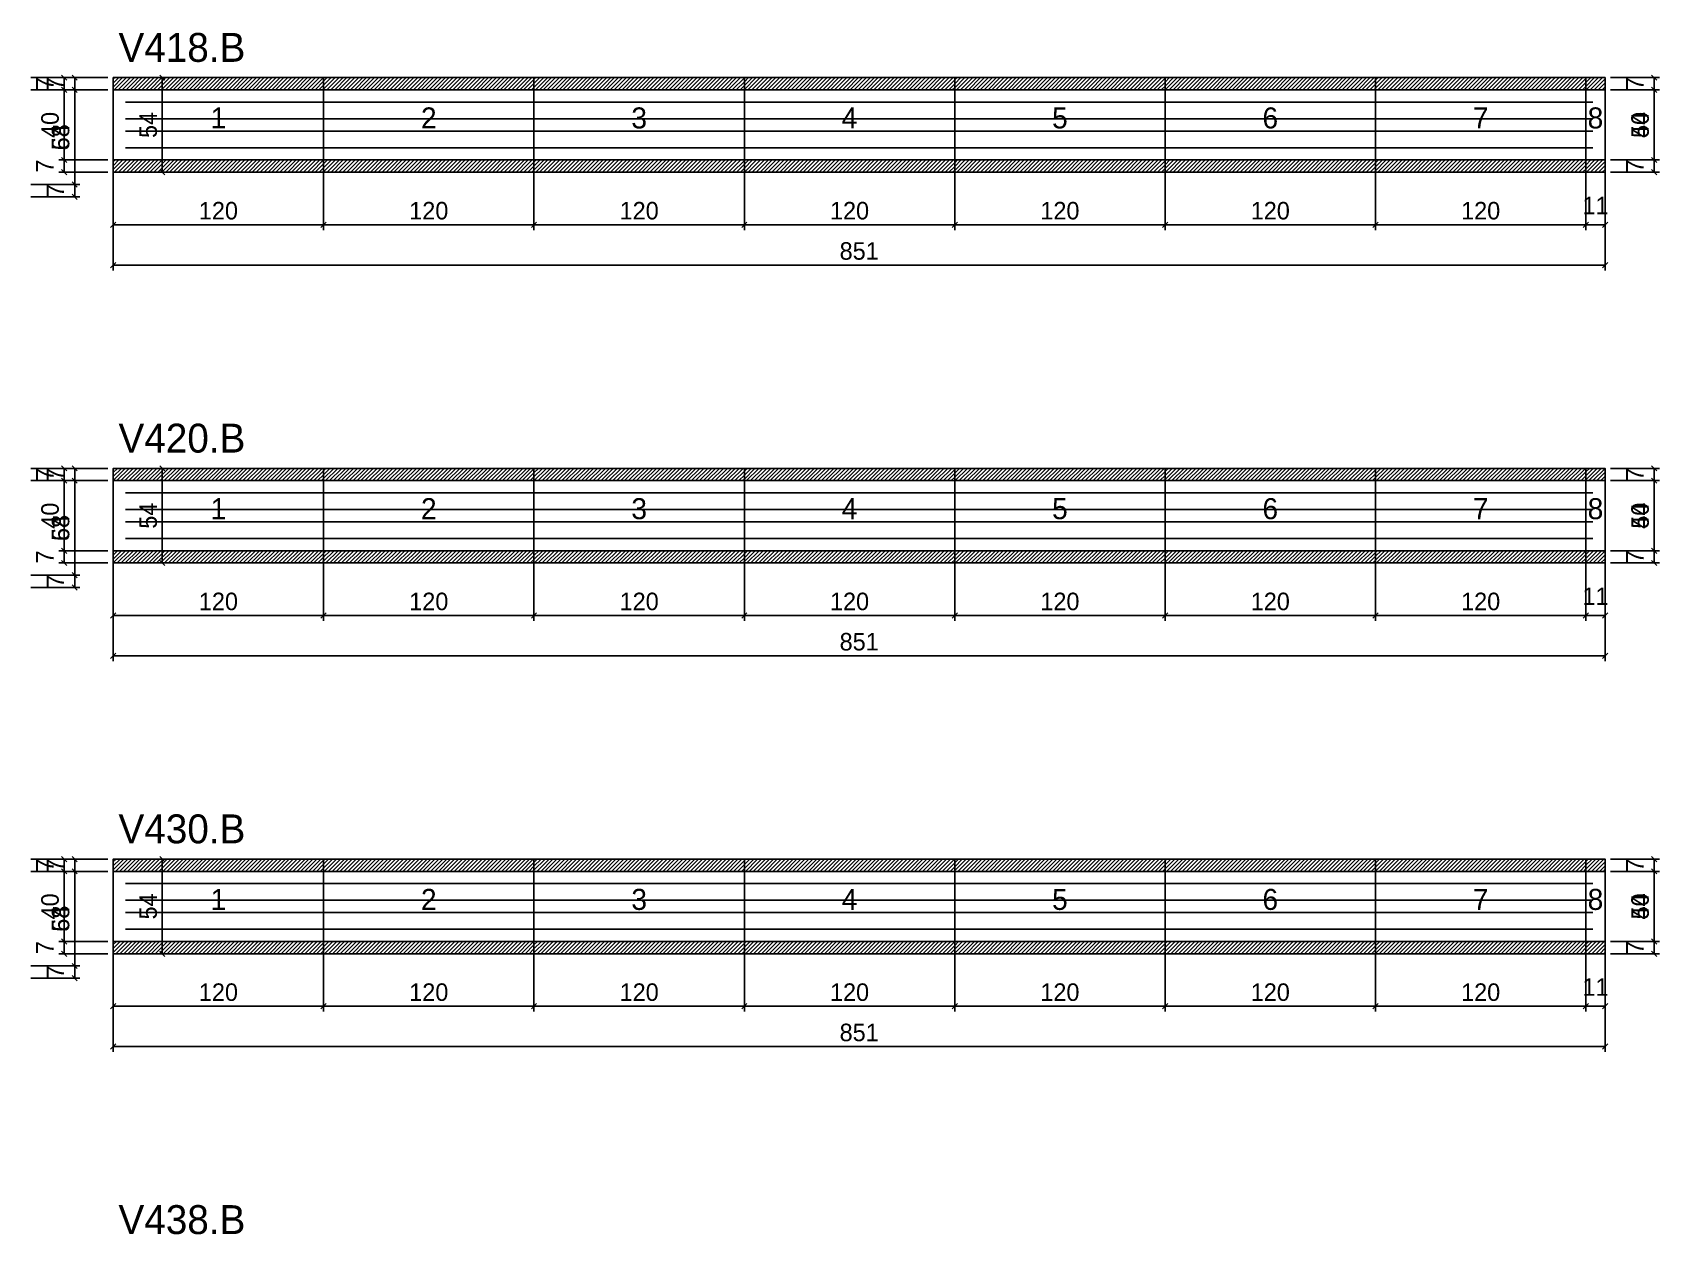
# Model space of a CAD drawing. Extents: x -10500 to 3070, y -11287 to 1250.
# Drawn here: x 1052 to 1980, y -1099 to -413 of the extents above; entities that cross this region are included whole.
import ezdxf
from ezdxf.enums import TextEntityAlignment as Align

# ---------------------------------------------------------------- set-up
doc = ezdxf.new("R2010")
doc.units = 0
for name, color, linetype in [('5', 5, 'Continuous'), ('COTA', 241, 'Continuous'), ('NOMENCLATURA', 7, 'Continuous'), ('Painéis', 200, 'Continuous'), ('SARR_2.2x7', 40, 'Continuous'), ('SCO-___-LAJ', 224, 'Continuous')]:
    doc.layers.add(name, color=color, linetype=linetype)
doc.dimstyles.new('PAINEL', dxfattribs={"dimtxt": 10, "dimasz": 3, "dimexe": 3, "dimexo": 3, "dimgap": 3, "dimtad": 1, "dimblk": 'OBLIQUE', "dimblk1": 'OBLIQUE', "dimcen": 2.5, "dimclrd": 4, "dimclre": 4, "dimclrt": 240, "dimazin": 3, "dimtfac": 1, "dimtmove": 0, "dimatfit": 3})

# ---------------------------------------------------------------- blocks, each defined once
blk = doc.blocks.new('_OBLIQUE')
at = {"color": 0, "linetype": 'BYBLOCK'}
blk.add_line((-0.5, -0.5), (0.5, 0.5), dxfattribs=at)

msp = doc.modelspace()

# ---------------------------------------------------------------- hatches: boundary and pattern name
at = {"layer": 'COTA'}
h = msp.add_hatch(dxfattribs=at)
h.set_pattern_fill('ANSI31', scale=0.5)
h.paths.add_polyline_path([(1098, -446), (1218, -446), (1218, -439), (1098, -439)])
h = msp.add_hatch(dxfattribs=at)
h.set_pattern_fill('ANSI31', scale=0.5)
h.paths.add_polyline_path([(1218, -446), (1338, -446), (1338, -439), (1218, -439)])
h = msp.add_hatch(dxfattribs=at)
h.set_pattern_fill('ANSI31', scale=0.5)
h.paths.add_polyline_path([(1338, -446), (1458, -446), (1458, -439), (1338, -439)])
h = msp.add_hatch(dxfattribs=at)
h.set_pattern_fill('ANSI31', scale=0.5)
h.paths.add_polyline_path([(1458, -446), (1578, -446), (1578, -439), (1458, -439)])
h = msp.add_hatch(dxfattribs=at)
h.set_pattern_fill('ANSI31', scale=0.5)
h.paths.add_polyline_path([(1578, -446), (1698, -446), (1698, -439), (1578, -439)])
h = msp.add_hatch(dxfattribs=at)
h.set_pattern_fill('ANSI31', scale=0.5)
h.paths.add_polyline_path([(1698, -446), (1818, -446), (1818, -439), (1698, -439)])
h = msp.add_hatch(dxfattribs=at)
h.set_pattern_fill('ANSI31', scale=0.5)
h.paths.add_polyline_path([(1818, -446), (1938, -446), (1938, -439), (1818, -439)])
h = msp.add_hatch(dxfattribs=at)
h.set_pattern_fill('ANSI31', scale=0.5)
h.paths.add_polyline_path([(1938, -446), (1949, -446), (1949, -439), (1938, -439)])
h = msp.add_hatch(dxfattribs=at)
h.set_pattern_fill('ANSI31', scale=0.5)
h.paths.add_polyline_path([(1098, -493), (1218, -493), (1218, -486), (1098, -486)])
h = msp.add_hatch(dxfattribs=at)
h.set_pattern_fill('ANSI31', scale=0.5)
h.paths.add_polyline_path([(1218, -493), (1338, -493), (1338, -486), (1218, -486)])
h = msp.add_hatch(dxfattribs=at)
h.set_pattern_fill('ANSI31', scale=0.5)
h.paths.add_polyline_path([(1338, -493), (1458, -493), (1458, -486), (1338, -486)])
h = msp.add_hatch(dxfattribs=at)
h.set_pattern_fill('ANSI31', scale=0.5)
h.paths.add_polyline_path([(1458, -493), (1578, -493), (1578, -486), (1458, -486)])
h = msp.add_hatch(dxfattribs=at)
h.set_pattern_fill('ANSI31', scale=0.5)
h.paths.add_polyline_path([(1578, -493), (1698, -493), (1698, -486), (1578, -486)])
h = msp.add_hatch(dxfattribs=at)
h.set_pattern_fill('ANSI31', scale=0.5)
h.paths.add_polyline_path([(1698, -493), (1818, -493), (1818, -486), (1698, -486)])
h = msp.add_hatch(dxfattribs=at)
h.set_pattern_fill('ANSI31', scale=0.5)
h.paths.add_polyline_path([(1818, -493), (1938, -493), (1938, -486), (1818, -486)])
h = msp.add_hatch(dxfattribs=at)
h.set_pattern_fill('ANSI31', scale=0.5)
h.paths.add_polyline_path([(1938, -493), (1949, -493), (1949, -486), (1938, -486)])
h = msp.add_hatch(dxfattribs=at)
h.set_pattern_fill('ANSI31', scale=0.5)
h.paths.add_polyline_path([(1098, -669), (1218, -669), (1218, -662), (1098, -662)])
h = msp.add_hatch(dxfattribs=at)
h.set_pattern_fill('ANSI31', scale=0.5)
h.paths.add_polyline_path([(1218, -669), (1338, -669), (1338, -662), (1218, -662)])
h = msp.add_hatch(dxfattribs=at)
h.set_pattern_fill('ANSI31', scale=0.5)
h.paths.add_polyline_path([(1338, -669), (1458, -669), (1458, -662), (1338, -662)])
h = msp.add_hatch(dxfattribs=at)
h.set_pattern_fill('ANSI31', scale=0.5)
h.paths.add_polyline_path([(1458, -669), (1578, -669), (1578, -662), (1458, -662)])
h = msp.add_hatch(dxfattribs=at)
h.set_pattern_fill('ANSI31', scale=0.5)
h.paths.add_polyline_path([(1578, -669), (1698, -669), (1698, -662), (1578, -662)])
h = msp.add_hatch(dxfattribs=at)
h.set_pattern_fill('ANSI31', scale=0.5)
h.paths.add_polyline_path([(1698, -669), (1818, -669), (1818, -662), (1698, -662)])
h = msp.add_hatch(dxfattribs=at)
h.set_pattern_fill('ANSI31', scale=0.5)
h.paths.add_polyline_path([(1818, -669), (1938, -669), (1938, -662), (1818, -662)])
h = msp.add_hatch(dxfattribs=at)
h.set_pattern_fill('ANSI31', scale=0.5)
h.paths.add_polyline_path([(1938, -669), (1949, -669), (1949, -662), (1938, -662)])
h = msp.add_hatch(dxfattribs=at)
h.set_pattern_fill('ANSI31', scale=0.5)
h.paths.add_polyline_path([(1098, -716), (1218, -716), (1218, -709), (1098, -709)])
h = msp.add_hatch(dxfattribs=at)
h.set_pattern_fill('ANSI31', scale=0.5)
h.paths.add_polyline_path([(1218, -716), (1338, -716), (1338, -709), (1218, -709)])
h = msp.add_hatch(dxfattribs=at)
h.set_pattern_fill('ANSI31', scale=0.5)
h.paths.add_polyline_path([(1338, -716), (1458, -716), (1458, -709), (1338, -709)])
h = msp.add_hatch(dxfattribs=at)
h.set_pattern_fill('ANSI31', scale=0.5)
h.paths.add_polyline_path([(1458, -716), (1578, -716), (1578, -709), (1458, -709)])
h = msp.add_hatch(dxfattribs=at)
h.set_pattern_fill('ANSI31', scale=0.5)
h.paths.add_polyline_path([(1578, -716), (1698, -716), (1698, -709), (1578, -709)])
h = msp.add_hatch(dxfattribs=at)
h.set_pattern_fill('ANSI31', scale=0.5)
h.paths.add_polyline_path([(1698, -716), (1818, -716), (1818, -709), (1698, -709)])
h = msp.add_hatch(dxfattribs=at)
h.set_pattern_fill('ANSI31', scale=0.5)
h.paths.add_polyline_path([(1818, -716), (1938, -716), (1938, -709), (1818, -709)])
h = msp.add_hatch(dxfattribs=at)
h.set_pattern_fill('ANSI31', scale=0.5)
h.paths.add_polyline_path([(1938, -716), (1949, -716), (1949, -709), (1938, -709)])
h = msp.add_hatch(dxfattribs=at)
h.set_pattern_fill('ANSI31', scale=0.5)
h.paths.add_polyline_path([(1098, -892), (1218, -892), (1218, -885), (1098, -885)])
h = msp.add_hatch(dxfattribs=at)
h.set_pattern_fill('ANSI31', scale=0.5)
h.paths.add_polyline_path([(1218, -892), (1338, -892), (1338, -885), (1218, -885)])
h = msp.add_hatch(dxfattribs=at)
h.set_pattern_fill('ANSI31', scale=0.5)
h.paths.add_polyline_path([(1338, -892), (1458, -892), (1458, -885), (1338, -885)])
h = msp.add_hatch(dxfattribs=at)
h.set_pattern_fill('ANSI31', scale=0.5)
h.paths.add_polyline_path([(1458, -892), (1578, -892), (1578, -885), (1458, -885)])
h = msp.add_hatch(dxfattribs=at)
h.set_pattern_fill('ANSI31', scale=0.5)
h.paths.add_polyline_path([(1578, -892), (1698, -892), (1698, -885), (1578, -885)])
h = msp.add_hatch(dxfattribs=at)
h.set_pattern_fill('ANSI31', scale=0.5)
h.paths.add_polyline_path([(1698, -892), (1818, -892), (1818, -885), (1698, -885)])
h = msp.add_hatch(dxfattribs=at)
h.set_pattern_fill('ANSI31', scale=0.5)
h.paths.add_polyline_path([(1818, -892), (1938, -892), (1938, -885), (1818, -885)])
h = msp.add_hatch(dxfattribs=at)
h.set_pattern_fill('ANSI31', scale=0.5)
h.paths.add_polyline_path([(1938, -892), (1949, -892), (1949, -885), (1938, -885)])
h = msp.add_hatch(dxfattribs=at)
h.set_pattern_fill('ANSI31', scale=0.5)
h.paths.add_polyline_path([(1098, -939), (1218, -939), (1218, -932), (1098, -932)])
h = msp.add_hatch(dxfattribs=at)
h.set_pattern_fill('ANSI31', scale=0.5)
h.paths.add_polyline_path([(1218, -939), (1338, -939), (1338, -932), (1218, -932)])
h = msp.add_hatch(dxfattribs=at)
h.set_pattern_fill('ANSI31', scale=0.5)
h.paths.add_polyline_path([(1338, -939), (1458, -939), (1458, -932), (1338, -932)])
h = msp.add_hatch(dxfattribs=at)
h.set_pattern_fill('ANSI31', scale=0.5)
h.paths.add_polyline_path([(1458, -939), (1578, -939), (1578, -932), (1458, -932)])
h = msp.add_hatch(dxfattribs=at)
h.set_pattern_fill('ANSI31', scale=0.5)
h.paths.add_polyline_path([(1578, -939), (1698, -939), (1698, -932), (1578, -932)])
h = msp.add_hatch(dxfattribs=at)
h.set_pattern_fill('ANSI31', scale=0.5)
h.paths.add_polyline_path([(1698, -939), (1818, -939), (1818, -932), (1698, -932)])
h = msp.add_hatch(dxfattribs=at)
h.set_pattern_fill('ANSI31', scale=0.5)
h.paths.add_polyline_path([(1818, -939), (1938, -939), (1938, -932), (1818, -932)])
h = msp.add_hatch(dxfattribs=at)
h.set_pattern_fill('ANSI31', scale=0.5)
h.paths.add_polyline_path([(1938, -939), (1949, -939), (1949, -932), (1938, -932)])

# ---------------------------------------------------------------- linework, layer by layer
at = {"layer": 'Painéis'}
for p, q in [((1098, -446), (1218, -446)), ((1098, -486), (1098, -446)), ((1218, -486), (1218, -446)), ((1218, -486), (1218, -446)), ((1218, -446), (1338, -446)), ((1218, -486), (1218, -446)), ((1338, -486), (1338, -446)), ((1338, -486), (1338, -446)), ((1338, -446), (1458, -446)), ((1338, -486), (1338, -446)), ((1458, -486), (1458, -446)), ((1458, -486), (1458, -446)), ((1458, -446), (1578, -446)), ((1458, -486), (1458, -446)), ((1578, -486), (1578, -446)), ((1578, -486), (1578, -446)), ((1578, -446), (1698, -446)), ((1578, -486), (1578, -446)), ((1698, -486), (1698, -446)), ((1698, -486), (1698, -446)), ((1698, -446), (1818, -446)), ((1698, -486), (1698, -446)), ((1818, -486), (1818, -446)), ((1818, -486), (1818, -446)), ((1818, -446), (1938, -446)), ((1818, -486), (1818, -446)), ((1938, -486), (1938, -446)), ((1938, -486), (1938, -446)), ((1938, -446), (1949, -446)), ((1938, -486), (1938, -446)), ((1949, -486), (1949, -446)), ((1098, -486), (1218, -486)), ((1218, -486), (1338, -486)), ((1338, -486), (1458, -486)), ((1458, -486), (1578, -486)), ((1578, -486), (1698, -486)), ((1698, -486), (1818, -486)), ((1818, -486), (1938, -486)), ((1938, -486), (1949, -486)), ((1098, -669), (1218, -669)), ((1098, -709), (1098, -669)), ((1218, -709), (1218, -669)), ((1218, -709), (1218, -669)), ((1218, -669), (1338, -669)), ((1218, -709), (1218, -669)), ((1338, -709), (1338, -669)), ((1338, -709), (1338, -669)), ((1338, -669), (1458, -669)), ((1338, -709), (1338, -669)), ((1458, -709), (1458, -669)), ((1458, -709), (1458, -669)), ((1458, -669), (1578, -669)), ((1458, -709), (1458, -669)), ((1578, -709), (1578, -669)), ((1578, -709), (1578, -669)), ((1578, -669), (1698, -669)), ((1578, -709), (1578, -669)), ((1698, -709), (1698, -669)), ((1698, -709), (1698, -669)), ((1698, -669), (1818, -669)), ((1698, -709), (1698, -669)), ((1818, -709), (1818, -669)), ((1818, -709), (1818, -669)), ((1818, -669), (1938, -669)), ((1818, -709), (1818, -669)), ((1938, -709), (1938, -669)), ((1938, -709), (1938, -669)), ((1938, -669), (1949, -669)), ((1938, -709), (1938, -669)), ((1949, -709), (1949, -669)), ((1098, -709), (1218, -709)), ((1218, -709), (1338, -709)), ((1338, -709), (1458, -709)), ((1458, -709), (1578, -709)), ((1578, -709), (1698, -709)), ((1698, -709), (1818, -709)), ((1818, -709), (1938, -709)), ((1938, -709), (1949, -709)), ((1098, -892), (1218, -892)), ((1098, -932), (1098, -892)), ((1218, -932), (1218, -892)), ((1218, -932), (1218, -892)), ((1218, -892), (1338, -892)), ((1218, -932), (1218, -892)), ((1338, -932), (1338, -892)), ((1338, -932), (1338, -892)), ((1338, -892), (1458, -892)), ((1338, -932), (1338, -892)), ((1458, -932), (1458, -892)), ((1458, -932), (1458, -892)), ((1458, -892), (1578, -892)), ((1458, -932), (1458, -892)), ((1578, -932), (1578, -892)), ((1578, -932), (1578, -892)), ((1578, -892), (1698, -892)), ((1578, -932), (1578, -892)), ((1698, -932), (1698, -892)), ((1698, -932), (1698, -892)), ((1698, -892), (1818, -892)), ((1698, -932), (1698, -892)), ((1818, -932), (1818, -892)), ((1818, -932), (1818, -892)), ((1818, -892), (1938, -892)), ((1818, -932), (1818, -892)), ((1938, -932), (1938, -892)), ((1938, -932), (1938, -892)), ((1938, -892), (1949, -892)), ((1938, -932), (1938, -892)), ((1949, -932), (1949, -892)), ((1098, -932), (1218, -932)), ((1218, -932), (1338, -932)), ((1338, -932), (1458, -932)), ((1458, -932), (1578, -932)), ((1578, -932), (1698, -932)), ((1698, -932), (1818, -932)), ((1818, -932), (1938, -932)), ((1938, -932), (1949, -932))]:
    msp.add_line(p, q, dxfattribs=at)
at = {"layer": 'SARR_2.2x7'}
for points in [[(1105, -453), (1218, -453)], [(1105, -453), (1218, -453)], [(1218, -453), (1338, -453)], [(1218, -453), (1338, -453)], [(1338, -453), (1458, -453)], [(1338, -453), (1458, -453)], [(1458, -453), (1578, -453)], [(1458, -453), (1578, -453)], [(1578, -453), (1698, -453)], [(1578, -453), (1698, -453)], [(1698, -453), (1818, -453)], [(1698, -453), (1818, -453)], [(1818, -453), (1938, -453)], [(1818, -453), (1938, -453)], [(1938, -453), (1942, -453)], [(1938, -453), (1942, -453)], [(1105, -462.5), (1218, -462.5)], [(1105, -462.5), (1218, -462.5)], [(1218, -462.5), (1338, -462.5)], [(1218, -462.5), (1338, -462.5)], [(1338, -462.5), (1458, -462.5)], [(1338, -462.5), (1458, -462.5)], [(1458, -462.5), (1578, -462.5)], [(1458, -462.5), (1578, -462.5)], [(1578, -462.5), (1698, -462.5)], [(1578, -462.5), (1698, -462.5)], [(1698, -462.5), (1818, -462.5)], [(1698, -462.5), (1818, -462.5)], [(1818, -462.5), (1938, -462.5)], [(1818, -462.5), (1938, -462.5)], [(1938, -462.5), (1942, -462.5)], [(1938, -462.5), (1942, -462.5)], [(1105, -469.5), (1218, -469.5)], [(1105, -469.5), (1218, -469.5)], [(1218, -469.5), (1338, -469.5)], [(1218, -469.5), (1338, -469.5)], [(1338, -469.5), (1458, -469.5)], [(1338, -469.5), (1458, -469.5)], [(1458, -469.5), (1578, -469.5)], [(1458, -469.5), (1578, -469.5)], [(1578, -469.5), (1698, -469.5)], [(1578, -469.5), (1698, -469.5)], [(1698, -469.5), (1818, -469.5)], [(1698, -469.5), (1818, -469.5)], [(1818, -469.5), (1938, -469.5)], [(1818, -469.5), (1938, -469.5)], [(1938, -469.5), (1942, -469.5)], [(1938, -469.5), (1942, -469.5)], [(1105, -479), (1218, -479)], [(1105, -479), (1218, -479)], [(1218, -479), (1338, -479)], [(1218, -479), (1338, -479)], [(1338, -479), (1458, -479)], [(1338, -479), (1458, -479)], [(1458, -479), (1578, -479)], [(1458, -479), (1578, -479)], [(1578, -479), (1698, -479)], [(1578, -479), (1698, -479)], [(1698, -479), (1818, -479)], [(1698, -479), (1818, -479)], [(1818, -479), (1938, -479)], [(1818, -479), (1938, -479)], [(1938, -479), (1942, -479)], [(1938, -479), (1942, -479)], [(1105, -676), (1218, -676)], [(1105, -676), (1218, -676)], [(1218, -676), (1338, -676)], [(1218, -676), (1338, -676)], [(1338, -676), (1458, -676)], [(1338, -676), (1458, -676)], [(1458, -676), (1578, -676)], [(1458, -676), (1578, -676)], [(1578, -676), (1698, -676)], [(1578, -676), (1698, -676)], [(1698, -676), (1818, -676)], [(1698, -676), (1818, -676)], [(1818, -676), (1938, -676)], [(1818, -676), (1938, -676)], [(1938, -676), (1942, -676)], [(1938, -676), (1942, -676)], [(1105, -685.5), (1218, -685.5)], [(1105, -685.5), (1218, -685.5)], [(1218, -685.5), (1338, -685.5)], [(1218, -685.5), (1338, -685.5)], [(1338, -685.5), (1458, -685.5)], [(1338, -685.5), (1458, -685.5)], [(1458, -685.5), (1578, -685.5)], [(1458, -685.5), (1578, -685.5)], [(1578, -685.5), (1698, -685.5)], [(1578, -685.5), (1698, -685.5)], [(1698, -685.5), (1818, -685.5)], [(1698, -685.5), (1818, -685.5)], [(1818, -685.5), (1938, -685.5)], [(1818, -685.5), (1938, -685.5)], [(1938, -685.5), (1942, -685.5)], [(1938, -685.5), (1942, -685.5)], [(1105, -692.5), (1218, -692.5)], [(1105, -692.5), (1218, -692.5)], [(1218, -692.5), (1338, -692.5)], [(1218, -692.5), (1338, -692.5)], [(1338, -692.5), (1458, -692.5)], [(1338, -692.5), (1458, -692.5)], [(1458, -692.5), (1578, -692.5)], [(1458, -692.5), (1578, -692.5)], [(1578, -692.5), (1698, -692.5)], [(1578, -692.5), (1698, -692.5)], [(1698, -692.5), (1818, -692.5)], [(1698, -692.5), (1818, -692.5)], [(1818, -692.5), (1938, -692.5)], [(1818, -692.5), (1938, -692.5)], [(1938, -692.5), (1942, -692.5)], [(1938, -692.5), (1942, -692.5)], [(1105, -702), (1218, -702)], [(1105, -702), (1218, -702)], [(1218, -702), (1338, -702)], [(1218, -702), (1338, -702)], [(1338, -702), (1458, -702)], [(1338, -702), (1458, -702)], [(1458, -702), (1578, -702)], [(1458, -702), (1578, -702)], [(1578, -702), (1698, -702)], [(1578, -702), (1698, -702)], [(1698, -702), (1818, -702)], [(1698, -702), (1818, -702)], [(1818, -702), (1938, -702)], [(1818, -702), (1938, -702)], [(1938, -702), (1942, -702)], [(1938, -702), (1942, -702)], [(1105, -899), (1218, -899)], [(1105, -899), (1218, -899)], [(1218, -899), (1338, -899)], [(1218, -899), (1338, -899)], [(1338, -899), (1458, -899)], [(1338, -899), (1458, -899)], [(1458, -899), (1578, -899)], [(1458, -899), (1578, -899)], [(1578, -899), (1698, -899)], [(1578, -899), (1698, -899)], [(1698, -899), (1818, -899)], [(1698, -899), (1818, -899)], [(1818, -899), (1938, -899)], [(1818, -899), (1938, -899)], [(1938, -899), (1942, -899)], [(1938, -899), (1942, -899)], [(1105, -908.5), (1218, -908.5)], [(1105, -908.5), (1218, -908.5)], [(1218, -908.5), (1338, -908.5)], [(1218, -908.5), (1338, -908.5)], [(1338, -908.5), (1458, -908.5)], [(1338, -908.5), (1458, -908.5)], [(1458, -908.5), (1578, -908.5)], [(1458, -908.5), (1578, -908.5)], [(1578, -908.5), (1698, -908.5)], [(1578, -908.5), (1698, -908.5)], [(1698, -908.5), (1818, -908.5)], [(1698, -908.5), (1818, -908.5)], [(1818, -908.5), (1938, -908.5)], [(1818, -908.5), (1938, -908.5)], [(1938, -908.5), (1942, -908.5)], [(1938, -908.5), (1942, -908.5)], [(1105, -915.5), (1218, -915.5)], [(1105, -915.5), (1218, -915.5)], [(1218, -915.5), (1338, -915.5)], [(1218, -915.5), (1338, -915.5)], [(1338, -915.5), (1458, -915.5)], [(1338, -915.5), (1458, -915.5)], [(1458, -915.5), (1578, -915.5)], [(1458, -915.5), (1578, -915.5)], [(1578, -915.5), (1698, -915.5)], [(1578, -915.5), (1698, -915.5)], [(1698, -915.5), (1818, -915.5)], [(1698, -915.5), (1818, -915.5)], [(1818, -915.5), (1938, -915.5)], [(1818, -915.5), (1938, -915.5)], [(1938, -915.5), (1942, -915.5)], [(1938, -915.5), (1942, -915.5)], [(1105, -925), (1218, -925)], [(1105, -925), (1218, -925)], [(1218, -925), (1338, -925)], [(1218, -925), (1338, -925)], [(1338, -925), (1458, -925)], [(1338, -925), (1458, -925)], [(1458, -925), (1578, -925)], [(1458, -925), (1578, -925)], [(1578, -925), (1698, -925)], [(1578, -925), (1698, -925)], [(1698, -925), (1818, -925)], [(1698, -925), (1818, -925)], [(1818, -925), (1938, -925)], [(1818, -925), (1938, -925)], [(1938, -925), (1942, -925)], [(1938, -925), (1942, -925)]]:
    msp.add_lwpolyline(points, dxfattribs=at)
at = {"layer": 'SCO-___-LAJ'}
for points in [[(1098, -446), (1218, -446), (1218, -439), (1098, -439)], [(1218, -446), (1338, -446), (1338, -439), (1218, -439)], [(1338, -446), (1458, -446), (1458, -439), (1338, -439)], [(1458, -446), (1578, -446), (1578, -439), (1458, -439)], [(1578, -446), (1698, -446), (1698, -439), (1578, -439)], [(1698, -446), (1818, -446), (1818, -439), (1698, -439)], [(1818, -446), (1938, -446), (1938, -439), (1818, -439)], [(1938, -446), (1949, -446), (1949, -439), (1938, -439)], [(1098, -493), (1218, -493), (1218, -486), (1098, -486)], [(1218, -493), (1338, -493), (1338, -486), (1218, -486)], [(1338, -493), (1458, -493), (1458, -486), (1338, -486)], [(1458, -493), (1578, -493), (1578, -486), (1458, -486)], [(1578, -493), (1698, -493), (1698, -486), (1578, -486)], [(1698, -493), (1818, -493), (1818, -486), (1698, -486)], [(1818, -493), (1938, -493), (1938, -486), (1818, -486)], [(1938, -493), (1949, -493), (1949, -486), (1938, -486)], [(1098, -669), (1218, -669), (1218, -662), (1098, -662)], [(1218, -669), (1338, -669), (1338, -662), (1218, -662)], [(1338, -669), (1458, -669), (1458, -662), (1338, -662)], [(1458, -669), (1578, -669), (1578, -662), (1458, -662)], [(1578, -669), (1698, -669), (1698, -662), (1578, -662)], [(1698, -669), (1818, -669), (1818, -662), (1698, -662)], [(1818, -669), (1938, -669), (1938, -662), (1818, -662)], [(1938, -669), (1949, -669), (1949, -662), (1938, -662)], [(1098, -716), (1218, -716), (1218, -709), (1098, -709)], [(1218, -716), (1338, -716), (1338, -709), (1218, -709)], [(1338, -716), (1458, -716), (1458, -709), (1338, -709)], [(1458, -716), (1578, -716), (1578, -709), (1458, -709)], [(1578, -716), (1698, -716), (1698, -709), (1578, -709)], [(1698, -716), (1818, -716), (1818, -709), (1698, -709)], [(1818, -716), (1938, -716), (1938, -709), (1818, -709)], [(1938, -716), (1949, -716), (1949, -709), (1938, -709)], [(1098, -892), (1218, -892), (1218, -885), (1098, -885)], [(1218, -892), (1338, -892), (1338, -885), (1218, -885)], [(1338, -892), (1458, -892), (1458, -885), (1338, -885)], [(1458, -892), (1578, -892), (1578, -885), (1458, -885)], [(1578, -892), (1698, -892), (1698, -885), (1578, -885)], [(1698, -892), (1818, -892), (1818, -885), (1698, -885)], [(1818, -892), (1938, -892), (1938, -885), (1818, -885)], [(1938, -892), (1949, -892), (1949, -885), (1938, -885)], [(1098, -939), (1218, -939), (1218, -932), (1098, -932)], [(1218, -939), (1338, -939), (1338, -932), (1218, -932)], [(1338, -939), (1458, -939), (1458, -932), (1338, -932)], [(1458, -939), (1578, -939), (1578, -932), (1458, -932)], [(1578, -939), (1698, -939), (1698, -932), (1578, -932)], [(1698, -939), (1818, -939), (1818, -932), (1698, -932)], [(1818, -939), (1938, -939), (1938, -932), (1818, -932)], [(1938, -939), (1949, -939), (1949, -932), (1938, -932)]]:
    msp.add_lwpolyline(points, close=True, dxfattribs=at)

# ---------------------------------------------------------------- texts
at = {"layer": '5'}
for s, p in [('1', (1158, -462)), ('2', (1278, -462)), ('3', (1398, -462)), ('4', (1518, -462)), ('5', (1638, -462)), ('6', (1758, -462)), ('7', (1878, -462)), ('8', (1943.5, -462)), ('1', (1158, -685)), ('2', (1278, -685)), ('3', (1398, -685)), ('4', (1518, -685)), ('5', (1638, -685)), ('6', (1758, -685)), ('7', (1878, -685)), ('8', (1943.5, -685)), ('1', (1158, -908)), ('2', (1278, -908)), ('3', (1398, -908)), ('4', (1518, -908)), ('5', (1638, -908)), ('6', (1758, -908)), ('7', (1878, -908)), ('8', (1943.5, -908))]:
    msp.add_text(s, height=12, dxfattribs=at).set_placement(p, align=Align.MIDDLE_CENTER)
at = {"layer": 'NOMENCLATURA'}
for s, p in [('V418.B', (1101, -430)), ('V420.B', (1101, -653)), ('V430.B', (1101, -876)), ('V438.B', (1101, -1099))]:
    msp.add_text(s, height=16.5, dxfattribs=at).set_placement(p)

# ---------------------------------------------------------------- dimensions: what is measured, and where the dimension line sits
at = {"layer": 'COTA'}
for base, p1, p2 in [((1076, -507), (1048, -507), (1048, -439)), ((1076, -446), (1048, -446), (1048, -439)), ((1076, -500), (1048, -500), (1048, -446)), ((1070, -446), (1098, -446), (1098, -439)), ((1070, -486), (1098, -486), (1098, -446)), ((1126, -493), (1098, -493), (1098, -439)), ((1977, -493), (1949, -493), (1949, -439)), ((1977, -446), (1949, -446), (1949, -439)), ((1977, -486), (1949, -486), (1949, -446)), ((1070, -493), (1098, -493), (1098, -486)), ((1977, -493), (1949, -493), (1949, -486)), ((1076, -507), (1048, -507), (1048, -500)), ((1076, -730), (1048, -730), (1048, -662)), ((1076, -669), (1048, -669), (1048, -662)), ((1076, -723), (1048, -723), (1048, -669)), ((1070, -669), (1098, -669), (1098, -662)), ((1070, -709), (1098, -709), (1098, -669)), ((1126, -716), (1098, -716), (1098, -662)), ((1977, -716), (1949, -716), (1949, -662)), ((1977, -669), (1949, -669), (1949, -662)), ((1977, -709), (1949, -709), (1949, -669)), ((1070, -716), (1098, -716), (1098, -709)), ((1977, -716), (1949, -716), (1949, -709)), ((1076, -730), (1048, -730), (1048, -723)), ((1076, -953), (1048, -953), (1048, -885)), ((1076, -892), (1048, -892), (1048, -885)), ((1076, -946), (1048, -946), (1048, -892)), ((1070, -892), (1098, -892), (1098, -885)), ((1070, -932), (1098, -932), (1098, -892)), ((1126, -939), (1098, -939), (1098, -885)), ((1977, -939), (1949, -939), (1949, -885)), ((1977, -892), (1949, -892), (1949, -885)), ((1977, -932), (1949, -932), (1949, -892)), ((1070, -939), (1098, -939), (1098, -932)), ((1977, -939), (1949, -939), (1949, -932)), ((1076, -953), (1048, -953), (1048, -946))]:
    msp.add_linear_dim(base=base, p1=p1, p2=p2, angle=90, dimstyle='PAINEL', dxfattribs=at).render()
for base, p1, p2 in [((1098, -523), (1098, -486), (1218, -486)), ((1098, -546), (1098, -486), (1949, -486)), ((1218, -523), (1218, -486), (1338, -486)), ((1338, -523), (1338, -486), (1458, -486)), ((1458, -523), (1458, -486), (1578, -486)), ((1578, -523), (1578, -486), (1698, -486)), ((1698, -523), (1698, -486), (1818, -486)), ((1818, -523), (1818, -486), (1938, -486)), ((1938, -523), (1938, -486), (1949, -486)), ((1098, -746), (1098, -709), (1218, -709)), ((1098, -769), (1098, -709), (1949, -709)), ((1218, -746), (1218, -709), (1338, -709)), ((1338, -746), (1338, -709), (1458, -709)), ((1458, -746), (1458, -709), (1578, -709)), ((1578, -746), (1578, -709), (1698, -709)), ((1698, -746), (1698, -709), (1818, -709)), ((1818, -746), (1818, -709), (1938, -709)), ((1938, -746), (1938, -709), (1949, -709)), ((1098, -969), (1098, -932), (1218, -932)), ((1098, -992), (1098, -932), (1949, -932)), ((1218, -969), (1218, -932), (1338, -932)), ((1338, -969), (1338, -932), (1458, -932)), ((1458, -969), (1458, -932), (1578, -932)), ((1578, -969), (1578, -932), (1698, -932)), ((1698, -969), (1698, -932), (1818, -932)), ((1818, -969), (1818, -932), (1938, -932)), ((1938, -969), (1938, -932), (1949, -932))]:
    msp.add_linear_dim(base=base, p1=p1, p2=p2, dimstyle='PAINEL', dxfattribs=at).render()

doc.saveas('drawing.dxf')
